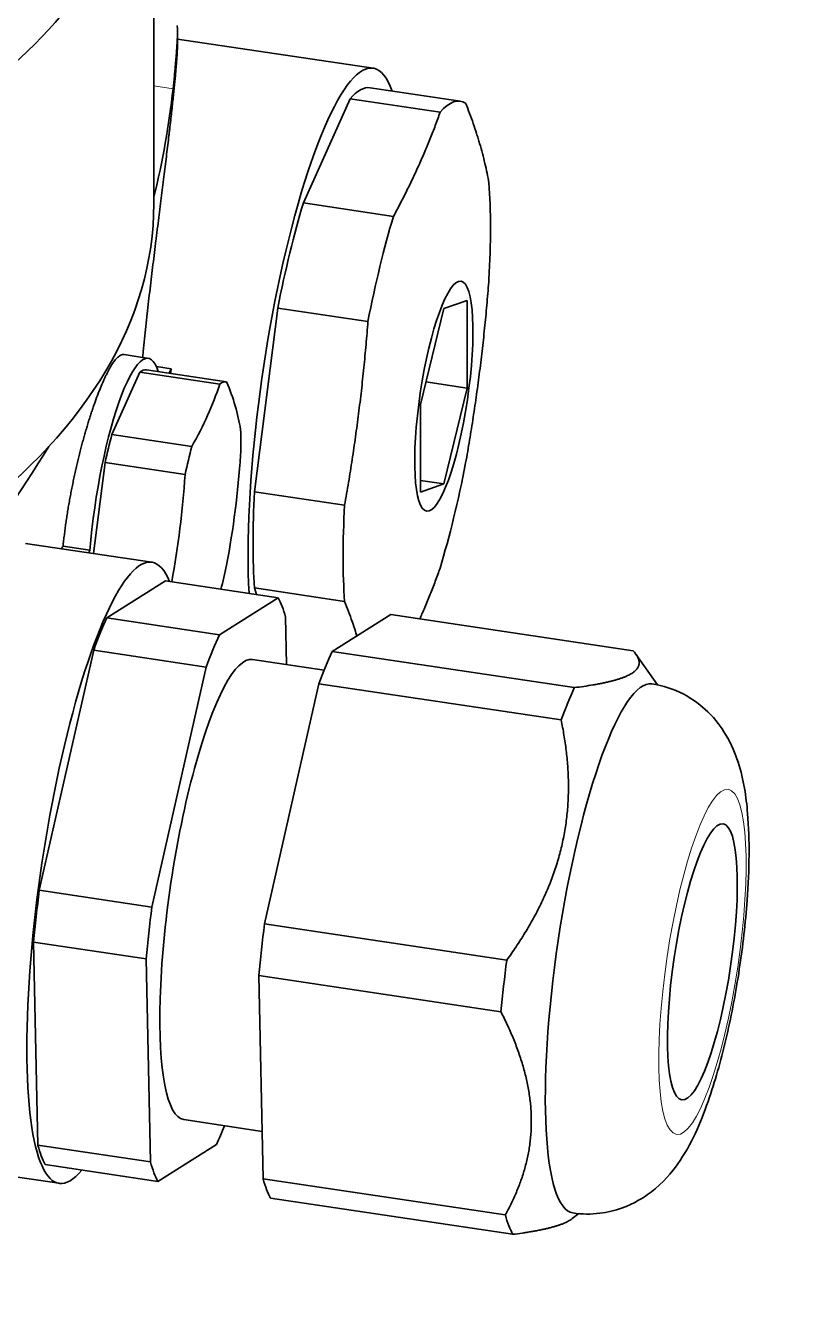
# Model space of a CAD drawing. Header units: millimetres. Extents: x 0 to 42050, y 0 to 29700.
# Drawn here: x 24499.06 to 24512.29, y 11992.93 to 12014.74 of the extents above; entities that cross this region are included whole.
import ezdxf

# ---------------------------------------------------------------- set-up
doc = ezdxf.new("R2010")
doc.units = ezdxf.units.MM
doc.header["$LTSCALE"] = 50
doc.layers.add('Visible', color=7, linetype='Continuous', lineweight=35)
doc.layers.add('Visible Narrow', color=7, linetype='Continuous', lineweight=18)

msp = doc.modelspace()

# ---------------------------------------------------------------- linework, layer by layer
at = {"layer": 'Visible'}
for p, q in [((24501.269, 12011.669), (24501.269, 12018.843)), ((24501.676, 12014.634), (24501.676, 12014.426)), ((24501.676, 12014.503), (24505.038, 12014.001)), ((24503.841, 12011.684), (24504.642, 12013.474)), ((24506.191, 12013.243), (24504.642, 12013.474)), ((24506.537, 12013.434), (24504.988, 12013.665)), ((24505.39, 12011.453), (24503.841, 12011.684)), ((24506.656, 12010.008), (24506.255, 12009.868)), ((24506.656, 12008.5), (24506.656, 12010.008)), ((24503.001, 12006.717), (24503.401, 12009.876)), ((24504.95, 12009.645), (24503.401, 12009.876)), ((24506.255, 12009.868), (24505.855, 12008.22)), ((24501.175, 12009.011), (24500.76, 12009.077)), ((24501.03, 12008.772), (24500.55, 12007.7)), ((24502.404, 12008.567), (24501.03, 12008.772)), ((24502.518, 12008.608), (24501.144, 12008.813)), ((24501.313, 12008.872), (24501.569, 12008.831)), ((24501.534, 12008.755), (24501.569, 12008.831)), ((24506.656, 12008.5), (24505.948, 12008.605)), ((24506.255, 12006.851), (24506.656, 12008.5)), ((24505.855, 12008.22), (24505.855, 12006.711)), ((24501.924, 12007.495), (24500.55, 12007.7)), ((24500.235, 12005.654), (24500.433, 12007.219)), ((24501.807, 12007.014), (24500.433, 12007.219)), ((24504.55, 12006.485), (24503.001, 12006.717)), ((24506.255, 12006.851), (24505.855, 12006.911)), ((24505.855, 12006.711), (24506.255, 12006.851)), ((24499.061, 12005.829), (24501.234, 12005.505)), ((24499.709, 12005.78), (24500.171, 12005.71)), ((24500.151, 12005.666), (24500.171, 12005.71)), ((24501.472, 12005.182), (24500.462, 12004.547)), ((24501.472, 12005.182), (24503.408, 12004.893)), ((24504.55, 12004.83), (24503.001, 12005.062)), ((24503.034, 12004.949), (24503.001, 12005.062)), ((24502.399, 12004.258), (24503.408, 12004.893)), ((24500.462, 12004.547), (24502.399, 12004.258)), ((24503.535, 12004.56), (24503.552, 12003.743)), ((24505.345, 12004.604), (24504.335, 12003.969)), ((24505.345, 12004.604), (24509.508, 12003.983)), ((24500.236, 12003.991), (24499.301, 11999.862)), ((24500.236, 12003.991), (24502.172, 12003.702)), ((24504.335, 12003.969), (24508.498, 12003.348)), ((24509.93, 12003.395), (24509.558, 12003.922)), ((24501.238, 11999.573), (24502.172, 12003.702)), ((24502.964, 12003.831), (24504.198, 12003.647)), ((24504.108, 12003.413), (24503.174, 11999.284)), ((24504.108, 12003.413), (24508.272, 12002.792)), ((24499.301, 11999.862), (24501.238, 11999.573)), ((24503.174, 11999.284), (24507.337, 11998.662)), ((24499.201, 11998.973), (24499.276, 11995.479)), ((24499.201, 11998.973), (24501.137, 11998.684)), ((24501.212, 11995.19), (24501.137, 11998.684)), ((24503.074, 11998.395), (24503.149, 11994.901)), ((24503.074, 11998.395), (24507.237, 11997.773)), ((24501.783, 11995.919), (24503.131, 11995.717)), ((24499.276, 11995.479), (24501.212, 11995.19)), ((24502.348, 11995.492), (24501.339, 11994.856)), ((24496.269, 11995.326), (24499.64, 11994.823)), ((24499.402, 11995.145), (24501.339, 11994.856)), ((24503.149, 11994.901), (24507.312, 11994.279)), ((24503.275, 11994.567), (24507.438, 11993.946)), ((24508.573, 11994.302), (24508.463, 11994.217))]:
    msp.add_line(p, q, dxfattribs=at)
at = {"layer": 'Visible', "color": 9, "true_color": 0xc0c0c0}
for major_axis, start_param, end_param in [((-3300, 0), 6.086634, 9.623125), ((-3260, 0), 0, 1.750512)]:
    msp.add_ellipse((26536.67, 12505.046), major_axis=major_axis, ratio=0.57735, start_param=start_param, end_param=end_param, dxfattribs=at)
at = {"layer": 'Visible'}
for centre, major_axis, ratio, start_param, end_param in [((24485.88, 12019.324), (-12, 0), 0.57735, 1.174567, 6.7668), ((24485.88, 12018.843), (15.389, 0), 0.57735, 4.981384, 7.024358), ((24504.241, 12008.66), (0.797, 5.341), 0.204352, 5.926436, 8.647307), ((24504.241, 12008.66), (0.747, 5.005), 0.204352, 0, 0.308845), ((24461.676, 12015.353), (-39.999, 0.415), 0.579092, 3.004855, 3.085798), ((24505.79, 12008.429), (0.747, 5.005), 0.204352, 6.188756, 6.592031), ((24505.79, 12008.429), (0.747, 5.005), 0.204352, 5.141558, 5.544833), ((24485.88, 12011.669), (15.389, 0), 0.57735, 4.981384, 6.283185), ((24504.241, 12008.66), (0.747, 5.005), 0.204352, 0.952768, 1.356043), ((24505.79, 12008.429), (-0.747, -5.005), 0.204352, 4.094361, 4.497636), ((24500.79, 12006.439), (0.384, 2.572), 0.204352, 5.888394, 8.172022), ((24500.79, 12006.439), (0.354, 2.374), 0.204352, 0, 0.219669), ((24502.692, 12008.891), (-0.797, -5.341), 0.204352, 4.754165, 4.769056), ((24486.848, 12010.317), (15.848, 0), 0.57735, 5.969658, 6.090777), ((24502.164, 12006.234), (0.354, 2.374), 0.204352, 6.277932, 6.502854), ((24487.325, 12010.483), (15.4, -3.741), 0.395927, 0.163856, 0.284976), ((24502.164, 12006.234), (-0.354, -2.374), 0.204352, 2.089142, 2.314064), ((24500.79, 12006.439), (0.354, 2.374), 0.204352, 1.041945, 1.266866), ((24461.676, 12015.353), (-39.999, 0.415), 0.579092, 2.703473, 2.813356), ((24502.164, 12006.234), (0.354, 2.374), 0.204352, 1.041945, 1.266866), ((24487.325, 12008.687), (5.234, -14.959), 0.973277, 1.036583, 1.157703), ((24505.79, 12008.429), (0.747, 5.005), 0.204352, 4.094361, 4.497636), ((24486.372, 12008.353), (5.234, -14.959), 0.973277, 1.039531, 1.157703), ((24504.241, 12008.66), (0.747, 5.005), 0.204352, 1.999966, 2.40324), ((24505.79, 12008.429), (-0.747, -5.005), 0.204352, 5.141558, 5.544833), ((24500.437, 12000.164), (-0.797, -5.341), 0.204352, 2.816051, 6.608727), ((24461.676, 12013.218), (-39.999, 0.415), 0.579092, 2.83065, 2.832674), ((24502.164, 12006.234), (-0.354, -2.374), 0.204352, 1.074559, 1.266866), ((24502.373, 11999.875), (0.782, 5.242), 0.204352, 5.847714, 6.019188), ((24500.437, 12000.164), (-0.782, -5.242), 0.204352, 3.753319, 3.924793), ((24502.373, 11999.875), (-0.782, -5.242), 0.204352, 3.753319, 3.924793), ((24502.373, 11999.875), (0.59, 3.956), 0.204352, 0, 3.141593), ((24504.31, 11999.586), (-0.782, -5.242), 0.204352, 3.753319, 3.924793), ((24509.151, 11998.863), (-0.679, -4.55), 0.204352, 3.141593, 6.283185), ((24508.473, 11998.964), (-0.782, -5.242), 0.204352, 3.753319, 3.924793), ((24500.437, 12000.164), (-0.782, -5.242), 0.204352, 4.800516, 4.971991), ((24502.373, 11999.875), (-0.782, -5.242), 0.204352, 4.800516, 4.971991), ((24504.31, 11999.586), (-0.782, -5.242), 0.204352, 4.800516, 4.971991), ((24508.473, 11998.964), (-0.782, -5.242), 0.204352, 4.800516, 4.971991), ((24502.373, 11999.875), (0.782, 5.242), 0.204352, 3.753319, 3.857166), ((24500.437, 12000.164), (-0.782, -5.242), 0.204352, 5.847714, 6.019188), ((24502.373, 11999.875), (-0.782, -5.242), 0.204352, 5.847714, 6.019188), ((24504.31, 11999.586), (-0.782, -5.242), 0.204352, 5.847714, 6.019188), ((24508.473, 11998.964), (-0.782, -5.242), 0.204352, 5.847714, 6.019188)]:
    msp.add_ellipse(centre, major_axis=major_axis, ratio=ratio, start_param=start_param, end_param=end_param, dxfattribs=at)
for centre, major_axis in [((24506.255, 12008.36), (0.295, 1.978)), ((24510.7, 11998.632), (0.354, 2.374))]:
    msp.add_ellipse(centre, major_axis=major_axis, ratio=0.204352, dxfattribs=at)
for points, knots in [([(24501.6, 12013.646), (24501.608, 12013.723), (24501.615, 12013.795), (24501.622, 12013.864), (24501.626, 12013.899), (24501.629, 12013.933), (24501.632, 12013.965), (24501.635, 12013.998), (24501.638, 12014.029), (24501.641, 12014.06), (24501.643, 12014.091), (24501.646, 12014.12), (24501.648, 12014.149), (24501.651, 12014.178), (24501.653, 12014.206), (24501.655, 12014.232), (24501.657, 12014.259), (24501.659, 12014.285), (24501.661, 12014.31), (24501.663, 12014.335), (24501.664, 12014.358), (24501.666, 12014.381), (24501.667, 12014.404), (24501.669, 12014.425), (24501.67, 12014.446), (24501.671, 12014.467), (24501.672, 12014.486), (24501.673, 12014.505), (24501.673, 12014.523), (24501.674, 12014.541), (24501.675, 12014.557), (24501.675, 12014.573), (24501.675, 12014.588), (24501.676, 12014.603), (24501.676, 12014.617), (24501.676, 12014.63), (24501.676, 12014.642), (24501.676, 12014.653), (24501.676, 12014.664), (24501.675, 12014.674), (24501.675, 12014.684), (24501.675, 12014.692), (24501.674, 12014.7), (24501.674, 12014.703), (24501.673, 12014.707), (24501.673, 12014.71), (24501.673, 12014.713), (24501.672, 12014.716), (24501.672, 12014.719), (24501.671, 12014.724), (24501.67, 12014.728), (24501.669, 12014.731), (24501.668, 12014.735), (24501.667, 12014.737), (24501.666, 12014.737), (24501.665, 12014.738), (24501.665, 12014.738), (24501.665, 12014.738)], [0, 0, 0, 0, 0.992128, 0.992128, 0.992128, 1.48835, 1.48835, 1.48835, 1.984511, 1.984511, 1.984511, 2.481689, 2.481689, 2.481689, 2.980163, 2.980163, 2.980163, 3.479687, 3.479687, 3.479687, 3.979993, 3.979993, 3.979993, 4.480793, 4.480793, 4.480793, 4.981792, 4.981792, 4.981792, 5.482687, 5.482687, 5.482687, 5.983175, 5.983175, 5.983175, 6.482958, 6.482958, 6.482958, 6.981751, 6.981751, 6.981751, 7.479281, 7.479281, 7.479281, 7.727495, 7.727495, 7.727495, 7.975713, 7.975713, 7.975713, 8.473268, 8.473268, 8.473268, 8.972089, 8.972089, 8.972089, 9.118918, 9.118918, 9.118918, 9.118918]), ([(24501.676, 12014.426), (24501.676, 12014.424), (24501.676, 12014.422), (24501.676, 12014.42), (24501.676, 12014.407), (24501.676, 12014.394), (24501.675, 12014.378), (24501.675, 12014.363), (24501.674, 12014.347), (24501.674, 12014.329), (24501.673, 12014.311), (24501.672, 12014.291), (24501.671, 12014.271), (24501.67, 12014.25), (24501.668, 12014.228), (24501.667, 12014.205), (24501.665, 12014.181), (24501.664, 12014.157), (24501.662, 12014.131), (24501.66, 12014.105), (24501.658, 12014.078), (24501.656, 12014.049), (24501.653, 12014.021), (24501.651, 12013.991), (24501.648, 12013.96), (24501.646, 12013.929), (24501.643, 12013.897), (24501.64, 12013.863), (24501.638, 12013.847), (24501.637, 12013.83), (24501.635, 12013.813), (24501.633, 12013.795), (24501.632, 12013.778), (24501.63, 12013.76), (24501.626, 12013.724), (24501.623, 12013.687), (24501.619, 12013.649), (24501.615, 12013.611), (24501.611, 12013.572), (24501.607, 12013.531), (24501.603, 12013.491), (24501.598, 12013.449), (24501.593, 12013.407), (24501.589, 12013.364), (24501.584, 12013.32), (24501.579, 12013.275), (24501.574, 12013.23), (24501.569, 12013.184), (24501.563, 12013.137), (24501.558, 12013.09), (24501.552, 12013.042), (24501.546, 12012.992), (24501.544, 12012.968), (24501.541, 12012.943), (24501.538, 12012.918), (24501.535, 12012.893), (24501.532, 12012.867), (24501.529, 12012.842), (24501.523, 12012.79), (24501.516, 12012.738), (24501.51, 12012.685), (24501.503, 12012.631), (24501.497, 12012.577), (24501.49, 12012.521), (24501.483, 12012.466), (24501.476, 12012.41), (24501.469, 12012.352), (24501.462, 12012.295), (24501.455, 12012.237), (24501.447, 12012.177), (24501.44, 12012.118), (24501.432, 12012.058), (24501.425, 12011.998), (24501.417, 12011.937), (24501.409, 12011.875), (24501.402, 12011.813), (24501.394, 12011.751), (24501.386, 12011.688), (24501.378, 12011.624), (24501.37, 12011.56), (24501.362, 12011.496), (24501.354, 12011.431), (24501.346, 12011.367), (24501.338, 12011.301), (24501.329, 12011.235), (24501.325, 12011.202), (24501.321, 12011.169), (24501.317, 12011.136), (24501.313, 12011.103), (24501.309, 12011.07), (24501.305, 12011.036), (24501.296, 12010.969), (24501.288, 12010.902), (24501.28, 12010.834), (24501.271, 12010.765), (24501.263, 12010.697), (24501.255, 12010.627), (24501.246, 12010.558), (24501.238, 12010.488), (24501.229, 12010.418), (24501.221, 12010.348), (24501.213, 12010.277), (24501.205, 12010.206), (24501.196, 12010.135), (24501.188, 12010.064), (24501.18, 12009.992), (24501.172, 12009.921), (24501.163, 12009.849), (24501.155, 12009.777), (24501.147, 12009.705), (24501.139, 12009.633), (24501.132, 12009.561), (24501.124, 12009.489), (24501.116, 12009.417), (24501.108, 12009.344), (24501.101, 12009.272), (24501.093, 12009.2), (24501.086, 12009.128), (24501.083, 12009.094), (24501.079, 12009.06), (24501.076, 12009.027)], [15.162214, 15.162214, 15.162214, 15.162214, 15.255235, 15.255235, 15.255235, 15.801595, 15.801595, 15.801595, 16.348946, 16.348946, 16.348946, 16.896867, 16.896867, 16.896867, 17.444928, 17.444928, 17.444928, 17.992698, 17.992698, 17.992698, 18.539757, 18.539757, 18.539757, 19.085704, 19.085704, 19.085704, 19.630171, 19.630171, 19.630171, 19.901745, 19.901745, 19.901745, 20.173136, 20.173136, 20.173136, 20.715964, 20.715964, 20.715964, 21.258691, 21.258691, 21.258691, 21.801401, 21.801401, 21.801401, 22.344126, 22.344126, 22.344126, 22.887104, 22.887104, 22.887104, 23.430209, 23.430209, 23.430209, 23.701677, 23.701677, 23.701677, 23.973126, 23.973126, 23.973126, 24.517356, 24.517356, 24.517356, 25.063208, 25.063208, 25.063208, 25.610259, 25.610259, 25.610259, 26.158056, 26.158056, 26.158056, 26.706128, 26.706128, 26.706128, 27.254006, 27.254006, 27.254006, 27.801224, 27.801224, 27.801224, 28.347343, 28.347343, 28.347343, 28.891957, 28.891957, 28.891957, 29.163585, 29.163585, 29.163585, 29.435167, 29.435167, 29.435167, 29.979729, 29.979729, 29.979729, 30.525835, 30.525835, 30.525835, 31.07306, 31.07306, 31.07306, 31.620946, 31.620946, 31.620946, 32.169021, 32.169021, 32.169021, 32.716803, 32.716803, 32.716803, 33.263821, 33.263821, 33.263821, 33.809626, 33.809626, 33.809626, 34.353802, 34.353802, 34.353802, 34.608972, 34.608972, 34.608972, 34.608972]), ([(24505.39, 12011.453), (24505.429, 12011.527), (24505.469, 12011.6), (24505.507, 12011.674), (24505.545, 12011.748), (24505.583, 12011.822), (24505.619, 12011.896), (24505.656, 12011.97), (24505.692, 12012.044), (24505.727, 12012.119), (24505.745, 12012.156), (24505.762, 12012.193), (24505.779, 12012.23), (24505.796, 12012.268), (24505.813, 12012.305), (24505.83, 12012.342), (24505.863, 12012.417), (24505.896, 12012.492), (24505.928, 12012.567), (24505.959, 12012.641), (24505.99, 12012.716), (24506.02, 12012.791), (24506.05, 12012.867), (24506.08, 12012.942), (24506.108, 12013.017), (24506.137, 12013.092), (24506.164, 12013.168), (24506.191, 12013.243)], [0, 0, 0, 0, 1.001074, 1.001074, 1.001074, 2.00226, 2.00226, 2.00226, 3.003465, 3.003465, 3.003465, 3.504049, 3.504049, 3.504049, 4.004609, 4.004609, 4.004609, 5.005639, 5.005639, 5.005639, 6.006706, 6.006706, 6.006706, 7.00786, 7.00786, 7.00786, 8.009049, 8.009049, 8.009049, 8.009049]), ([(24506.63, 12013.397), (24506.654, 12013.339), (24506.676, 12013.281), (24506.698, 12013.223), (24506.719, 12013.166), (24506.74, 12013.108), (24506.76, 12013.05), (24506.78, 12012.993), (24506.799, 12012.935), (24506.818, 12012.878), (24506.827, 12012.849), (24506.836, 12012.821), (24506.845, 12012.792), (24506.853, 12012.763), (24506.862, 12012.735), (24506.87, 12012.706), (24506.887, 12012.649), (24506.903, 12012.592), (24506.918, 12012.535), (24506.933, 12012.479), (24506.947, 12012.422), (24506.96, 12012.365), (24506.974, 12012.309), (24506.986, 12012.252), (24506.998, 12012.196), (24507.01, 12012.14), (24507.021, 12012.084), (24507.031, 12012.028)], [0, 0, 0, 0, 1.001074, 1.001074, 1.001074, 2.00226, 2.00226, 2.00226, 3.003465, 3.003465, 3.003465, 3.504049, 3.504049, 3.504049, 4.004609, 4.004609, 4.004609, 5.005639, 5.005639, 5.005639, 6.006706, 6.006706, 6.006706, 7.00786, 7.00786, 7.00786, 8.009049, 8.009049, 8.009049, 8.009049]), ([(24507.031, 12010.373), (24507.021, 12010.24), (24507.01, 12010.108), (24506.998, 12009.975), (24506.986, 12009.843), (24506.974, 12009.711), (24506.96, 12009.579), (24506.947, 12009.447), (24506.933, 12009.315), (24506.918, 12009.183), (24506.91, 12009.117), (24506.903, 12009.051), (24506.895, 12008.985), (24506.887, 12008.919), (24506.879, 12008.853), (24506.87, 12008.787), (24506.854, 12008.655), (24506.836, 12008.524), (24506.818, 12008.392), (24506.799, 12008.261), (24506.78, 12008.13), (24506.76, 12007.999), (24506.74, 12007.867), (24506.719, 12007.736), (24506.698, 12007.606), (24506.676, 12007.475), (24506.654, 12007.344), (24506.63, 12007.213)], [0, 0, 0, 0, 1.001074, 1.001074, 1.001074, 2.00226, 2.00226, 2.00226, 3.003465, 3.003465, 3.003465, 3.504049, 3.504049, 3.504049, 4.004609, 4.004609, 4.004609, 5.005639, 5.005639, 5.005639, 6.006706, 6.006706, 6.006706, 7.00786, 7.00786, 7.00786, 8.009049, 8.009049, 8.009049, 8.009049]), ([(24504.55, 12006.485), (24504.573, 12006.616), (24504.595, 12006.747), (24504.617, 12006.877), (24504.638, 12007.008), (24504.659, 12007.139), (24504.679, 12007.271), (24504.699, 12007.402), (24504.719, 12007.533), (24504.737, 12007.664), (24504.746, 12007.73), (24504.755, 12007.796), (24504.764, 12007.862), (24504.773, 12007.927), (24504.781, 12007.993), (24504.79, 12008.059), (24504.806, 12008.191), (24504.822, 12008.323), (24504.837, 12008.455), (24504.852, 12008.586), (24504.866, 12008.718), (24504.88, 12008.851), (24504.893, 12008.983), (24504.906, 12009.115), (24504.917, 12009.247), (24504.929, 12009.38), (24504.94, 12009.512), (24504.95, 12009.645)], [0, 0, 0, 0, 1.001074, 1.001074, 1.001074, 2.00226, 2.00226, 2.00226, 3.003465, 3.003465, 3.003465, 3.504049, 3.504049, 3.504049, 4.004609, 4.004609, 4.004609, 5.005639, 5.005639, 5.005639, 6.006706, 6.006706, 6.006706, 7.00786, 7.00786, 7.00786, 8.009049, 8.009049, 8.009049, 8.009049]), ([(24500.76, 12009.077), (24500.759, 12009.077), (24500.758, 12009.077), (24500.757, 12009.077), (24500.754, 12009.077), (24500.751, 12009.078), (24500.748, 12009.078), (24500.745, 12009.078), (24500.742, 12009.078), (24500.739, 12009.077), (24500.733, 12009.077), (24500.727, 12009.075), (24500.721, 12009.074), (24500.714, 12009.072), (24500.708, 12009.069), (24500.701, 12009.066), (24500.695, 12009.063), (24500.688, 12009.059), (24500.681, 12009.054), (24500.675, 12009.05), (24500.668, 12009.045), (24500.661, 12009.039), (24500.654, 12009.033), (24500.647, 12009.027), (24500.64, 12009.019), (24500.633, 12009.012), (24500.625, 12009.005), (24500.618, 12008.996), (24500.611, 12008.988), (24500.603, 12008.979), (24500.596, 12008.969), (24500.588, 12008.959), (24500.581, 12008.949), (24500.573, 12008.938), (24500.565, 12008.927), (24500.558, 12008.916), (24500.55, 12008.903), (24500.546, 12008.897), (24500.542, 12008.891), (24500.538, 12008.885), (24500.534, 12008.878), (24500.53, 12008.872), (24500.526, 12008.865), (24500.518, 12008.852), (24500.51, 12008.838), (24500.502, 12008.824), (24500.486, 12008.795), (24500.47, 12008.763), (24500.453, 12008.73), (24500.445, 12008.713), (24500.436, 12008.696), (24500.428, 12008.678), (24500.42, 12008.66), (24500.411, 12008.641), (24500.403, 12008.623), (24500.386, 12008.585), (24500.369, 12008.544), (24500.351, 12008.502), (24500.343, 12008.481), (24500.334, 12008.46), (24500.325, 12008.438), (24500.317, 12008.416), (24500.308, 12008.393), (24500.299, 12008.37), (24500.282, 12008.324), (24500.264, 12008.276), (24500.247, 12008.226), (24500.238, 12008.201), (24500.229, 12008.176), (24500.22, 12008.15), (24500.211, 12008.124), (24500.203, 12008.098), (24500.194, 12008.071), (24500.185, 12008.044), (24500.176, 12008.017), (24500.168, 12007.99), (24500.159, 12007.962), (24500.15, 12007.934), (24500.141, 12007.906), (24500.133, 12007.878), (24500.124, 12007.849), (24500.116, 12007.82), (24500.107, 12007.791), (24500.098, 12007.762), (24500.09, 12007.732), (24500.081, 12007.703), (24500.073, 12007.673), (24500.065, 12007.643), (24500.056, 12007.613), (24500.048, 12007.583), (24500.04, 12007.552), (24500.036, 12007.537), (24500.032, 12007.522), (24500.028, 12007.506), (24500.024, 12007.491), (24500.019, 12007.475), (24500.015, 12007.46), (24500.007, 12007.429), (24499.999, 12007.397), (24499.991, 12007.366), (24499.984, 12007.334), (24499.976, 12007.302), (24499.968, 12007.27), (24499.96, 12007.238), (24499.952, 12007.206), (24499.945, 12007.173), (24499.937, 12007.141), (24499.93, 12007.108), (24499.922, 12007.075), (24499.915, 12007.042), (24499.908, 12007.009), (24499.901, 12006.976), (24499.894, 12006.943), (24499.887, 12006.91), (24499.88, 12006.876), (24499.873, 12006.843), (24499.866, 12006.81), (24499.859, 12006.776), (24499.853, 12006.743), (24499.846, 12006.709), (24499.84, 12006.676), (24499.834, 12006.642), (24499.828, 12006.609), (24499.822, 12006.575), (24499.819, 12006.559), (24499.816, 12006.542), (24499.813, 12006.525), (24499.81, 12006.509), (24499.807, 12006.492), (24499.804, 12006.475), (24499.798, 12006.442), (24499.793, 12006.408), (24499.787, 12006.375), (24499.782, 12006.341), (24499.777, 12006.308), (24499.772, 12006.274), (24499.766, 12006.241), (24499.762, 12006.208), (24499.757, 12006.174), (24499.752, 12006.141), (24499.748, 12006.108), (24499.743, 12006.074), (24499.739, 12006.041), (24499.735, 12006.008), (24499.731, 12005.975), (24499.726, 12005.943), (24499.723, 12005.91), (24499.719, 12005.877), (24499.715, 12005.845), (24499.712, 12005.813), (24499.709, 12005.78)], [4.065391, 4.065391, 4.065391, 4.065391, 4.098911, 4.098911, 4.098911, 4.226249, 4.226249, 4.226249, 4.353539, 4.353539, 4.353539, 4.608755, 4.608755, 4.608755, 4.864686, 4.864686, 4.864686, 5.121146, 5.121146, 5.121146, 5.377937, 5.377937, 5.377937, 5.634849, 5.634849, 5.634849, 5.891672, 5.891672, 5.891672, 6.148199, 6.148199, 6.148199, 6.404229, 6.404229, 6.404229, 6.659574, 6.659574, 6.659574, 6.786937, 6.786937, 6.786937, 6.914156, 6.914156, 6.914156, 7.168678, 7.168678, 7.168678, 7.67759, 7.67759, 7.67759, 7.932004, 7.932004, 7.932004, 8.186406, 8.186406, 8.186406, 8.695252, 8.695252, 8.695252, 8.949838, 8.949838, 8.949838, 9.204386, 9.204386, 9.204386, 9.714463, 9.714463, 9.714463, 9.97056, 9.97056, 9.97056, 10.227132, 10.227132, 10.227132, 10.483977, 10.483977, 10.483977, 10.740887, 10.740887, 10.740887, 10.99765, 10.99765, 10.99765, 11.254061, 11.254061, 11.254061, 11.50992, 11.50992, 11.50992, 11.765043, 11.765043, 11.765043, 11.892304, 11.892304, 11.892304, 12.019694, 12.019694, 12.019694, 12.275086, 12.275086, 12.275086, 12.531151, 12.531151, 12.531151, 12.787702, 12.787702, 12.787702, 13.044537, 13.044537, 13.044537, 13.301447, 13.301447, 13.301447, 13.558224, 13.558224, 13.558224, 13.81466, 13.81466, 13.81466, 14.070556, 14.070556, 14.070556, 14.32573, 14.32573, 14.32573, 14.453004, 14.453004, 14.453004, 14.580324, 14.580324, 14.580324, 14.83541, 14.83541, 14.83541, 15.090934, 15.090934, 15.090934, 15.3467, 15.3467, 15.3467, 15.602505, 15.602505, 15.602505, 15.858147, 15.858147, 15.858147, 16.113426, 16.113426, 16.113426, 16.368155, 16.368155, 16.368155, 16.368155]), ([(24506.191, 12005.405), (24506.164, 12005.329), (24506.137, 12005.254), (24506.108, 12005.179), (24506.08, 12005.103), (24506.05, 12005.028), (24506.02, 12004.953), (24505.99, 12004.878), (24505.959, 12004.803), (24505.928, 12004.728), (24505.912, 12004.691), (24505.896, 12004.653), (24505.879, 12004.616), (24505.867, 12004.587), (24505.854, 12004.559), (24505.842, 12004.53)], [0, 0, 0, 0, 1.001074, 1.001074, 1.001074, 2.00226, 2.00226, 2.00226, 3.003465, 3.003465, 3.003465, 3.504049, 3.504049, 3.504049, 3.887008, 3.887008, 3.887008, 3.887008]), ([(24504.76, 12004.237), (24504.753, 12004.262), (24504.745, 12004.287), (24504.737, 12004.312), (24504.719, 12004.369), (24504.699, 12004.426), (24504.679, 12004.484), (24504.659, 12004.541), (24504.638, 12004.599), (24504.617, 12004.657), (24504.595, 12004.715), (24504.573, 12004.773), (24504.55, 12004.83)], [4.569608, 4.569608, 4.569608, 4.569608, 5.005639, 5.005639, 5.005639, 6.006706, 6.006706, 6.006706, 7.00786, 7.00786, 7.00786, 8.009049, 8.009049, 8.009049, 8.009049]), ([(24508.498, 12003.348), (24508.554, 12003.355), (24508.609, 12003.362), (24508.663, 12003.37), (24508.717, 12003.378), (24508.769, 12003.386), (24508.819, 12003.394), (24508.845, 12003.399), (24508.869, 12003.403), (24508.894, 12003.408), (24508.918, 12003.412), (24508.942, 12003.417), (24508.965, 12003.421), (24508.989, 12003.426), (24509.011, 12003.431), (24509.034, 12003.436), (24509.056, 12003.44), (24509.078, 12003.445), (24509.099, 12003.451), (24509.12, 12003.456), (24509.141, 12003.461), (24509.161, 12003.466), (24509.181, 12003.471), (24509.201, 12003.477), (24509.22, 12003.482), (24509.238, 12003.488), (24509.257, 12003.494), (24509.274, 12003.499), (24509.292, 12003.505), (24509.309, 12003.511), (24509.325, 12003.517), (24509.341, 12003.523), (24509.357, 12003.529), (24509.372, 12003.535), (24509.387, 12003.541), (24509.401, 12003.547), (24509.415, 12003.554), (24509.428, 12003.56), (24509.441, 12003.567), (24509.453, 12003.573), (24509.465, 12003.58), (24509.477, 12003.587), (24509.488, 12003.593), (24509.498, 12003.6), (24509.508, 12003.607), (24509.518, 12003.614), (24509.527, 12003.621), (24509.536, 12003.628), (24509.544, 12003.635), (24509.552, 12003.643), (24509.559, 12003.65), (24509.566, 12003.657), (24509.572, 12003.665), (24509.578, 12003.672), (24509.583, 12003.68), (24509.589, 12003.688), (24509.593, 12003.695), (24509.597, 12003.703), (24509.601, 12003.711), (24509.604, 12003.719), (24509.607, 12003.727), (24509.609, 12003.735), (24509.611, 12003.743), (24509.612, 12003.751), (24509.613, 12003.759), (24509.614, 12003.767), (24509.614, 12003.775), (24509.614, 12003.784), (24509.613, 12003.792), (24509.612, 12003.8), (24509.611, 12003.809), (24509.609, 12003.817), (24509.606, 12003.826), (24509.604, 12003.834), (24509.601, 12003.843), (24509.597, 12003.851), (24509.594, 12003.86), (24509.59, 12003.869), (24509.585, 12003.877), (24509.581, 12003.886), (24509.576, 12003.895), (24509.57, 12003.903), (24509.565, 12003.912), (24509.558, 12003.921), (24509.552, 12003.93), (24509.539, 12003.947), (24509.524, 12003.965), (24509.508, 12003.983)], [0, 0, 0, 0, 0.722756, 0.722756, 0.722756, 1.448845, 1.448845, 1.448845, 1.812603, 1.812603, 1.812603, 2.176577, 2.176577, 2.176577, 2.540594, 2.540594, 2.540594, 2.904496, 2.904496, 2.904496, 3.268148, 3.268148, 3.268148, 3.631435, 3.631435, 3.631435, 3.994266, 3.994266, 3.994266, 4.356578, 4.356578, 4.356578, 4.718339, 4.718339, 4.718339, 5.079553, 5.079553, 5.079553, 5.440261, 5.440261, 5.440261, 5.800606, 5.800606, 5.800606, 6.161287, 6.161287, 6.161287, 6.522511, 6.522511, 6.522511, 6.884273, 6.884273, 6.884273, 7.246531, 7.246531, 7.246531, 7.609213, 7.609213, 7.609213, 7.972215, 7.972215, 7.972215, 8.335411, 8.335411, 8.335411, 8.698655, 8.698655, 8.698655, 9.06178, 9.06178, 9.06178, 9.424603, 9.424603, 9.424603, 9.786929, 9.786929, 9.786929, 10.14855, 10.14855, 10.14855, 10.50925, 10.50925, 10.50925, 10.869506, 10.869506, 10.869506, 11.590283, 11.590283, 11.590283, 11.590283]), ([(24509.83, 12003.413), (24510.022, 12003.384), (24510.209, 12003.321), (24510.541, 12003.15), (24510.681, 12003.041), (24510.932, 12002.798), (24511.026, 12002.665), (24511.206, 12002.365), (24511.266, 12002.21), (24511.415, 12001.751), (24511.452, 12001.477), (24511.515, 12000.725), (24511.508, 12000.226), (24511.441, 11999.305), (24511.395, 11998.903), (24511.276, 11998.116), (24511.203, 11997.732), (24511.033, 11996.988), (24510.934, 11996.632), (24510.69, 11995.915), (24510.558, 11995.578), (24510.215, 11995.065), (24510.096, 11994.905), (24509.809, 11994.663), (24509.717, 11994.595), (24509.433, 11994.433), (24509.207, 11994.341), (24508.788, 11994.289), (24508.629, 11994.29), (24508.472, 11994.314)], [5.343196, 5.343196, 5.343196, 5.343196, 5.412431, 5.412431, 5.488636, 5.488636, 5.586509, 5.586509, 5.732877, 5.732877, 6.055966, 6.055966, 6.559613, 6.559613, 6.924126, 6.924126, 7.277319, 7.277319, 7.642497, 7.642497, 8.075859, 8.075859, 8.256828, 8.256828, 8.32513, 8.32513, 8.428411, 8.428411, 8.484788, 8.484788, 8.484788, 8.484788]), ([(24507.337, 11998.662), (24507.392, 11998.738), (24507.445, 11998.815), (24507.497, 11998.893), (24507.55, 11998.971), (24507.6, 11999.05), (24507.649, 11999.13), (24507.674, 11999.17), (24507.698, 11999.21), (24507.721, 11999.251), (24507.745, 11999.291), (24507.768, 11999.332), (24507.79, 11999.373), (24507.813, 11999.414), (24507.835, 11999.455), (24507.857, 11999.497), (24507.878, 11999.538), (24507.899, 11999.58), (24507.92, 11999.622), (24507.94, 11999.663), (24507.96, 11999.705), (24507.979, 11999.748), (24507.999, 11999.79), (24508.017, 11999.832), (24508.035, 11999.875), (24508.053, 11999.917), (24508.071, 11999.96), (24508.088, 12000.003), (24508.104, 12000.046), (24508.12, 12000.089), (24508.136, 12000.132), (24508.151, 12000.176), (24508.166, 12000.219), (24508.18, 12000.262), (24508.195, 12000.306), (24508.208, 12000.35), (24508.221, 12000.393), (24508.233, 12000.437), (24508.246, 12000.481), (24508.257, 12000.525), (24508.268, 12000.569), (24508.279, 12000.613), (24508.289, 12000.657), (24508.299, 12000.701), (24508.308, 12000.745), (24508.317, 12000.79), (24508.325, 12000.834), (24508.333, 12000.879), (24508.34, 12000.923), (24508.348, 12000.968), (24508.354, 12001.013), (24508.36, 12001.058), (24508.366, 12001.102), (24508.371, 12001.147), (24508.375, 12001.192), (24508.38, 12001.237), (24508.383, 12001.282), (24508.386, 12001.327), (24508.389, 12001.372), (24508.392, 12001.417), (24508.393, 12001.462), (24508.395, 12001.507), (24508.396, 12001.552), (24508.397, 12001.597), (24508.397, 12001.642), (24508.397, 12001.687), (24508.396, 12001.732), (24508.395, 12001.777), (24508.394, 12001.822), (24508.392, 12001.867), (24508.39, 12001.911), (24508.387, 12001.956), (24508.384, 12002.001), (24508.381, 12002.045), (24508.377, 12002.09), (24508.373, 12002.134), (24508.368, 12002.179), (24508.363, 12002.223), (24508.358, 12002.267), (24508.353, 12002.311), (24508.347, 12002.355), (24508.341, 12002.399), (24508.334, 12002.443), (24508.328, 12002.487), (24508.32, 12002.531), (24508.306, 12002.618), (24508.29, 12002.705), (24508.272, 12002.792)], [0, 0, 0, 0, 0.722756, 0.722756, 0.722756, 1.448845, 1.448845, 1.448845, 1.812603, 1.812603, 1.812603, 2.176577, 2.176577, 2.176577, 2.540594, 2.540594, 2.540594, 2.904496, 2.904496, 2.904496, 3.268148, 3.268148, 3.268148, 3.631435, 3.631435, 3.631435, 3.994266, 3.994266, 3.994266, 4.356578, 4.356578, 4.356578, 4.718339, 4.718339, 4.718339, 5.079553, 5.079553, 5.079553, 5.440261, 5.440261, 5.440261, 5.800606, 5.800606, 5.800606, 6.161287, 6.161287, 6.161287, 6.522511, 6.522511, 6.522511, 6.884273, 6.884273, 6.884273, 7.246531, 7.246531, 7.246531, 7.609213, 7.609213, 7.609213, 7.972215, 7.972215, 7.972215, 8.335411, 8.335411, 8.335411, 8.698655, 8.698655, 8.698655, 9.06178, 9.06178, 9.06178, 9.424603, 9.424603, 9.424603, 9.786929, 9.786929, 9.786929, 10.14855, 10.14855, 10.14855, 10.50925, 10.50925, 10.50925, 10.869506, 10.869506, 10.869506, 11.590283, 11.590283, 11.590283, 11.590283]), ([(24507.312, 11994.279), (24507.347, 11994.343), (24507.38, 11994.407), (24507.412, 11994.472), (24507.444, 11994.537), (24507.474, 11994.603), (24507.502, 11994.67), (24507.516, 11994.704), (24507.53, 11994.738), (24507.543, 11994.772), (24507.556, 11994.806), (24507.569, 11994.84), (24507.581, 11994.874), (24507.593, 11994.908), (24507.605, 11994.943), (24507.616, 11994.978), (24507.627, 11995.013), (24507.637, 11995.048), (24507.647, 11995.083), (24507.657, 11995.118), (24507.666, 11995.153), (24507.675, 11995.189), (24507.683, 11995.224), (24507.691, 11995.26), (24507.699, 11995.296), (24507.706, 11995.332), (24507.713, 11995.368), (24507.719, 11995.404), (24507.725, 11995.44), (24507.73, 11995.476), (24507.735, 11995.513), (24507.74, 11995.549), (24507.744, 11995.586), (24507.747, 11995.622), (24507.75, 11995.659), (24507.753, 11995.696), (24507.755, 11995.733), (24507.757, 11995.77), (24507.758, 11995.807), (24507.759, 11995.844), (24507.759, 11995.881), (24507.759, 11995.918), (24507.758, 11995.956), (24507.758, 11995.993), (24507.756, 11996.031), (24507.754, 11996.068), (24507.752, 11996.106), (24507.749, 11996.144), (24507.745, 11996.181), (24507.741, 11996.219), (24507.737, 11996.257), (24507.732, 11996.295), (24507.727, 11996.333), (24507.721, 11996.371), (24507.715, 11996.409), (24507.709, 11996.447), (24507.702, 11996.486), (24507.694, 11996.524), (24507.686, 11996.562), (24507.678, 11996.6), (24507.669, 11996.639), (24507.66, 11996.677), (24507.65, 11996.715), (24507.64, 11996.754), (24507.63, 11996.792), (24507.619, 11996.83), (24507.608, 11996.868), (24507.596, 11996.907), (24507.584, 11996.945), (24507.571, 11996.983), (24507.559, 11997.021), (24507.546, 11997.059), (24507.532, 11997.097), (24507.519, 11997.135), (24507.504, 11997.173), (24507.49, 11997.211), (24507.475, 11997.249), (24507.46, 11997.287), (24507.444, 11997.325), (24507.429, 11997.363), (24507.413, 11997.4), (24507.396, 11997.438), (24507.38, 11997.475), (24507.363, 11997.513), (24507.346, 11997.55), (24507.311, 11997.625), (24507.275, 11997.699), (24507.237, 11997.773)], [0, 0, 0, 0, 0.722756, 0.722756, 0.722756, 1.448845, 1.448845, 1.448845, 1.812603, 1.812603, 1.812603, 2.176577, 2.176577, 2.176577, 2.540594, 2.540594, 2.540594, 2.904496, 2.904496, 2.904496, 3.268148, 3.268148, 3.268148, 3.631435, 3.631435, 3.631435, 3.994266, 3.994266, 3.994266, 4.356578, 4.356578, 4.356578, 4.718339, 4.718339, 4.718339, 5.079553, 5.079553, 5.079553, 5.440261, 5.440261, 5.440261, 5.800606, 5.800606, 5.800606, 6.161287, 6.161287, 6.161287, 6.522511, 6.522511, 6.522511, 6.884273, 6.884273, 6.884273, 7.246531, 7.246531, 7.246531, 7.609213, 7.609213, 7.609213, 7.972215, 7.972215, 7.972215, 8.335411, 8.335411, 8.335411, 8.698655, 8.698655, 8.698655, 9.06178, 9.06178, 9.06178, 9.424603, 9.424603, 9.424603, 9.786929, 9.786929, 9.786929, 10.14855, 10.14855, 10.14855, 10.50925, 10.50925, 10.50925, 10.869506, 10.869506, 10.869506, 11.590283, 11.590283, 11.590283, 11.590283]), ([(24508.463, 11994.217), (24508.461, 11994.215), (24508.459, 11994.213), (24508.457, 11994.212), (24508.447, 11994.205), (24508.437, 11994.198), (24508.427, 11994.191), (24508.416, 11994.184), (24508.404, 11994.178), (24508.392, 11994.171), (24508.38, 11994.164), (24508.367, 11994.158), (24508.353, 11994.151), (24508.34, 11994.145), (24508.325, 11994.139), (24508.31, 11994.133), (24508.295, 11994.126), (24508.28, 11994.12), (24508.263, 11994.114), (24508.247, 11994.108), (24508.23, 11994.103), (24508.212, 11994.097), (24508.195, 11994.091), (24508.176, 11994.086), (24508.157, 11994.08), (24508.139, 11994.075), (24508.119, 11994.069), (24508.099, 11994.064), (24508.079, 11994.059), (24508.058, 11994.053), (24508.037, 11994.048), (24508.016, 11994.043), (24507.994, 11994.038), (24507.972, 11994.033), (24507.949, 11994.028), (24507.926, 11994.024), (24507.903, 11994.019), (24507.88, 11994.014), (24507.856, 11994.01), (24507.832, 11994.005), (24507.808, 11994.001), (24507.783, 11993.997), (24507.758, 11993.992), (24507.733, 11993.988), (24507.707, 11993.984), (24507.681, 11993.98), (24507.655, 11993.976), (24507.629, 11993.972), (24507.603, 11993.968), (24507.549, 11993.96), (24507.494, 11993.953), (24507.438, 11993.946)], [5.35754, 5.35754, 5.35754, 5.35754, 5.440261, 5.440261, 5.440261, 5.800606, 5.800606, 5.800606, 6.161287, 6.161287, 6.161287, 6.522511, 6.522511, 6.522511, 6.884273, 6.884273, 6.884273, 7.246531, 7.246531, 7.246531, 7.609213, 7.609213, 7.609213, 7.972215, 7.972215, 7.972215, 8.335411, 8.335411, 8.335411, 8.698655, 8.698655, 8.698655, 9.06178, 9.06178, 9.06178, 9.424603, 9.424603, 9.424603, 9.786929, 9.786929, 9.786929, 10.14855, 10.14855, 10.14855, 10.50925, 10.50925, 10.50925, 10.869506, 10.869506, 10.869506, 11.590283, 11.590283, 11.590283, 11.590283])]:
    msp.add_open_spline(points, degree=3, knots=knots, dxfattribs=at)
at = {"layer": 'Visible Narrow'}
msp.add_line((24501.6, 12013.646), (24501.269, 12013.698), dxfattribs=at)
msp.add_ellipse((24510.7, 11998.632), major_axis=(-0.443, -2.967), ratio=0.204352, dxfattribs=at)

doc.saveas('drawing.dxf')
